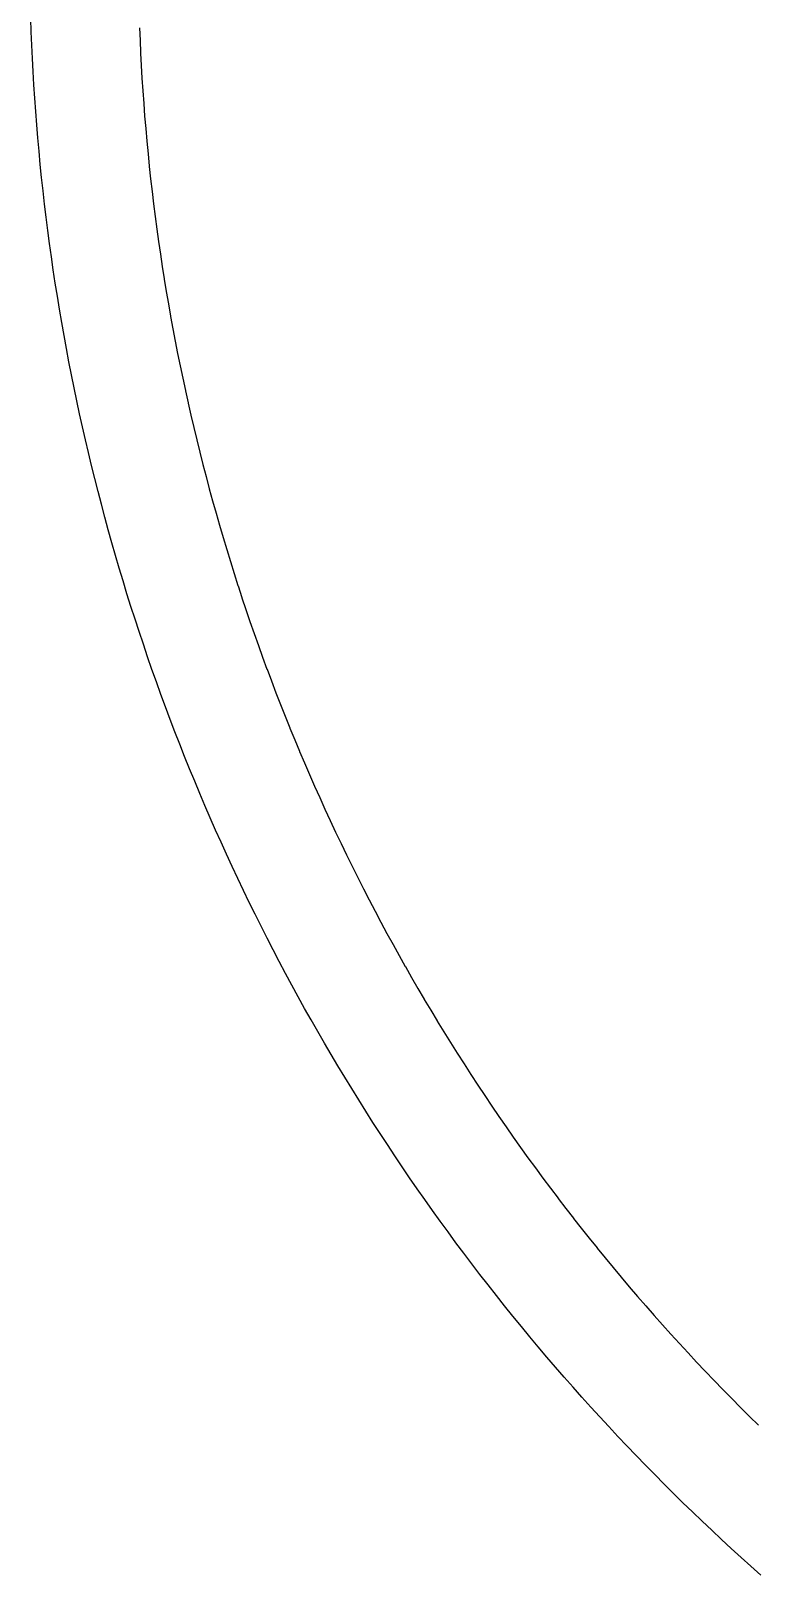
# Model space of a CAD drawing. Header units: millimetres. Extents: x -126 to 126, y -126 to 126.
# Drawn here: x -125.9 to -83.6, y -94.4 to -4.6 of the extents above; entities that cross this region are included whole.
import ezdxf

# ---------------------------------------------------------------- set-up
doc = ezdxf.new("R2010")
doc.units = ezdxf.units.MM
doc.layers.add('CUT_INNER', color=6, linetype='Continuous')
doc.layers.add('CUT_OUTER', color=1, linetype='Continuous')

msp = doc.modelspace()

# ---------------------------------------------------------------- linework, layer by layer
at = {"layer": 'CUT_INNER'}
msp.add_lwpolyline([(-119.6189, -4.4066), (-119.5896, -5.1389), (-119.5896, -5.1405), (-119.5559, -5.8726), (-119.5558, -5.8742), (-119.5176, -6.6061), (-119.5175, -6.6076), (-119.4748, -7.3393), (-119.4747, -7.3409), (-119.4275, -8.0723), (-119.4274, -8.0738), (-119.3757, -8.8049), (-119.3756, -8.8064), (-119.3194, -9.5372), (-119.3193, -9.5388), (-119.2587, -10.2692), (-119.2586, -10.2707), (-119.1934, -11.0007), (-119.1933, -11.0023), (-119.1237, -11.7319), (-119.1235, -11.7334), (-119.0495, -12.4626), (-119.0493, -12.4641), (-118.9707, -13.1928), (-118.9706, -13.1944), (-118.8876, -13.9226), (-118.8874, -13.9241), (-118.7999, -14.6518), (-118.7997, -14.6533), (-118.7078, -15.3805), (-118.7076, -15.382), (-118.6111, -16.1086), (-118.6109, -16.1101), (-118.5101, -16.836), (-118.5099, -16.8376), (-118.4045, -17.5629), (-118.4043, -17.5644), (-118.2945, -18.2891), (-118.2943, -18.2906), (-118.1801, -19.0146), (-118.1799, -19.0161), (-118.0612, -19.7393), (-118.061, -19.7409), (-117.9379, -20.4634), (-117.9376, -20.4649), (-117.8101, -21.1866), (-117.8098, -21.1882), (-117.6779, -21.9091), (-117.6776, -21.9106), (-117.5412, -22.6308), (-117.5409, -22.6323), (-117.4001, -23.3516), (-117.3998, -23.3531), (-117.2547, -24.0715), (-117.2543, -24.073), (-117.1047, -24.7905), (-117.1044, -24.792), (-116.9504, -25.5086), (-116.9501, -25.5101), (-116.7917, -26.2257), (-116.7914, -26.2272), (-116.6286, -26.9418), (-116.6282, -26.9433), (-116.4611, -27.6569), (-116.4607, -27.6584), (-116.2892, -28.371), (-116.2888, -28.3725), (-116.1129, -29.084), (-116.1126, -29.0855), (-115.9323, -29.7959), (-115.9319, -29.7974), (-115.7473, -30.5067), (-115.7469, -30.5082), (-115.5579, -31.2163), (-115.5575, -31.2178), (-115.3642, -31.9248), (-115.3638, -31.9263), (-115.1661, -32.632), (-115.1657, -32.6335), (-114.9637, -33.3381), (-114.9633, -33.3395), (-114.757, -34.0428), (-114.7566, -34.0443), (-114.546, -34.7463), (-114.5455, -34.7478), (-114.3306, -35.4485), (-114.3302, -35.45), (-114.111, -36.1494), (-114.1105, -36.1508), (-113.887, -36.8489), (-113.8865, -36.8503), (-113.6588, -37.547), (-113.6583, -37.5484), (-113.4262, -38.2437), (-113.4257, -38.2451), (-113.1894, -38.9389), (-113.1889, -38.9404), (-112.9484, -39.6327), (-112.9479, -39.6341), (-112.7031, -40.325), (-112.7026, -40.3264), (-112.4535, -41.0158), (-112.453, -41.0172), (-112.1997, -41.705), (-112.1992, -41.7064), (-111.9417, -42.3927), (-111.9412, -42.3941), (-111.6795, -43.0787), (-111.679, -43.0802), (-111.4131, -43.7632), (-111.4125, -43.7646), (-111.1425, -44.446), (-111.1419, -44.4474), (-110.8677, -45.1271), (-110.8671, -45.1285), (-110.5887, -45.8065), (-110.5881, -45.8079), (-110.3055, -46.4842), (-110.3049, -46.4856), (-110.0182, -47.1601), (-110.0176, -47.1616), (-109.7268, -47.8343), (-109.7262, -47.8357), (-109.4312, -48.5067), (-109.4306, -48.5081), (-109.1315, -49.1772), (-109.1309, -49.1786), (-108.8277, -49.8459), (-108.8271, -49.8473), (-108.5198, -50.5127), (-108.5192, -50.5141), (-108.2078, -51.1777), (-108.2072, -51.179), (-107.8918, -51.8406), (-107.8911, -51.842), (-107.5717, -52.5017), (-107.571, -52.5031), (-107.2475, -53.1607), (-107.2468, -53.1621), (-106.9193, -53.8178), (-106.9186, -53.8192), (-106.5871, -54.4728), (-106.5864, -54.4742), (-106.2508, -55.1258), (-106.2501, -55.1272), (-105.9106, -55.7767), (-105.9099, -55.7781), (-105.5663, -56.4255), (-105.5656, -56.4269), (-105.2181, -57.0722), (-105.2174, -57.0735), (-104.866, -57.7167), (-104.8652, -57.7181), (-104.5098, -58.3591), (-104.5091, -58.3604), (-104.1498, -58.9992), (-104.149, -59.0006), (-103.7858, -59.6372), (-103.7851, -59.6385), (-103.4179, -60.2729), (-103.4172, -60.2742), (-103.0462, -60.9063), (-103.0454, -60.9076), (-102.6705, -61.5374), (-102.6697, -61.5388), (-102.291, -62.1663), (-102.2902, -62.1676), (-101.9076, -62.7927), (-101.9068, -62.794), (-101.5204, -63.4168), (-101.5196, -63.4181), (-101.1294, -64.0386), (-101.1286, -64.0399), (-100.7345, -64.6579), (-100.7337, -64.6592), (-100.3359, -65.2748), (-100.3351, -65.276), (-99.9335, -65.8892), (-99.9327, -65.8905), (-99.5273, -66.5011), (-99.5265, -66.5024), (-99.1174, -67.1106), (-99.1166, -67.1118), (-98.7038, -67.7175), (-98.7029, -67.7187), (-98.2864, -68.3218), (-98.2855, -68.3231), (-97.8653, -68.9236), (-97.8645, -68.9249), (-97.4406, -69.5228), (-97.4397, -69.5241), (-97.0122, -70.1194), (-97.0113, -70.1206), (-96.5801, -70.7133), (-96.5792, -70.7146), (-96.1444, -71.3046), (-96.1435, -71.3058), (-95.7051, -71.8932), (-95.7041, -71.8944), (-95.2621, -72.4791), (-95.2612, -72.4803), (-94.8156, -73.0622), (-94.8147, -73.0634), (-94.3655, -73.6426), (-94.3646, -73.6438), (-93.9119, -74.2202), (-93.9109, -74.2214), (-93.4547, -74.7951), (-93.4538, -74.7963), (-92.994, -75.3671), (-92.9931, -75.3683), (-92.5298, -75.9363), (-92.5289, -75.9375), (-92.0622, -76.5026), (-92.0612, -76.5038), (-91.591, -77.066), (-91.59, -77.0672), (-91.1164, -77.6266), (-91.1154, -77.6278), (-90.6384, -78.1842), (-90.6374, -78.1854), (-90.157, -78.7389), (-90.156, -78.74), (-89.6721, -79.2906), (-89.6711, -79.2917), (-89.1839, -79.8393), (-89.1829, -79.8405), (-88.6924, -80.385), (-88.6913, -80.3862), (-88.1975, -80.9277), (-88.1964, -80.9289), (-87.6992, -81.4674), (-87.6982, -81.4685), (-87.1977, -82.004), (-87.1967, -82.0051), (-86.6929, -82.5374), (-86.6918, -82.5386), (-86.1848, -83.0678), (-86.1838, -83.0689), (-85.6735, -83.5951), (-85.6724, -83.5962), (-85.159, -84.1192), (-85.1579, -84.1203), (-84.6412, -84.6401), (-84.6401, -84.6412), (-84.1203, -85.1579), (-84.1192, -85.159), (-83.5962, -85.6724)], dxfattribs=at)
at = {"layer": 'CUT_OUTER'}
msp.add_lwpolyline([(-83.4638, -94.3917), (-84.0414, -93.8778), (-84.6159, -93.3604), (-85.1871, -92.8394), (-85.7552, -92.315), (-86.32, -91.787), (-86.8816, -91.2557), (-87.4399, -90.7208), (-87.9949, -90.1826), (-88.5466, -89.641), (-89.0949, -89.096), (-89.6399, -88.5476), (-90.1815, -87.996), (-90.7198, -87.441), (-91.2546, -86.8827), (-91.786, -86.3211), (-92.3139, -85.7563), (-92.8384, -85.1882), (-93.3593, -84.617), (-93.8768, -84.0426), (-94.3907, -83.465), (-94.901, -82.8842), (-95.4078, -82.3004), (-95.911, -81.7134), (-96.4106, -81.1234), (-96.9065, -80.5303), (-97.3988, -79.9341), (-97.8875, -79.335), (-98.3724, -78.7329), (-98.8537, -78.1278), (-99.3312, -77.5198), (-99.805, -76.9088), (-100.275, -76.295), (-100.7412, -75.6783), (-101.2037, -75.0587), (-101.6623, -74.4363), (-102.1172, -73.8111), (-102.5681, -73.1832), (-103.0152, -72.5525), (-103.4585, -71.919), (-103.8978, -71.2828), (-104.3332, -70.644), (-104.7647, -70.0025), (-105.1923, -69.3583), (-105.6159, -68.7116), (-106.0355, -68.0622), (-106.4511, -67.4103), (-106.8628, -66.7559), (-107.2704, -66.099), (-107.6739, -65.4395), (-108.0734, -64.7776), (-108.4688, -64.1133), (-108.8602, -63.4465), (-109.2474, -62.7773), (-109.6306, -62.1058), (-110.0096, -61.432), (-110.3845, -60.7558), (-110.7552, -60.0774), (-111.1217, -59.3967), (-111.4841, -58.7137), (-111.8422, -58.0286), (-112.1962, -57.3412), (-112.5459, -56.6517), (-112.8914, -55.9601), (-113.2326, -55.2663), (-113.5696, -54.5705), (-113.9023, -53.8726), (-114.2307, -53.1727), (-114.5548, -52.4708), (-114.8746, -51.7669), (-115.1901, -51.0611), (-115.5013, -50.3533), (-115.808, -49.6437), (-116.1105, -48.9322), (-116.4085, -48.2188), (-116.7022, -47.5036), (-116.9915, -46.7867), (-117.2764, -46.0679), (-117.5568, -45.3475), (-117.8328, -44.6253), (-118.1044, -43.9015), (-118.3716, -43.176), (-118.6343, -42.4488), (-118.8925, -41.7201), (-119.1463, -40.9898), (-119.3955, -40.258), (-119.6403, -39.5246), (-119.8806, -38.7898), (-120.1163, -38.0535), (-120.3476, -37.3157), (-120.5743, -36.5766), (-120.7964, -35.8361), (-121.014, -35.0942), (-121.2271, -34.351), (-121.4356, -33.6065), (-121.6395, -32.8608), (-121.8388, -32.1138), (-122.0336, -31.3656), (-122.2237, -30.6162), (-122.4093, -29.8657), (-122.5903, -29.1141), (-122.7666, -28.3613), (-122.9383, -27.6075), (-123.1054, -26.8526), (-123.2678, -26.0968), (-123.4256, -25.3399), (-123.5788, -24.5821), (-123.7273, -23.8234), (-123.8711, -23.0638), (-124.0103, -22.3033), (-124.1448, -21.542), (-124.2747, -20.7798), (-124.3999, -20.0169), (-124.5203, -19.2532), (-124.6361, -18.4888), (-124.7472, -17.7237), (-124.8536, -16.9579), (-124.9553, -16.1915), (-125.0523, -15.4245), (-125.1446, -14.6569), (-125.2322, -13.8888), (-125.3151, -13.1201), (-125.3932, -12.3509), (-125.4666, -11.5813), (-125.5353, -10.8112), (-125.5993, -10.0408), (-125.6585, -9.2699), (-125.7131, -8.4987), (-125.7628, -7.7272), (-125.8079, -6.9554), (-125.8482, -6.1833), (-125.8838, -5.411), (-125.9146, -4.6385), (-125.9407, -3.8658)], dxfattribs=at)

doc.saveas('drawing.dxf')
